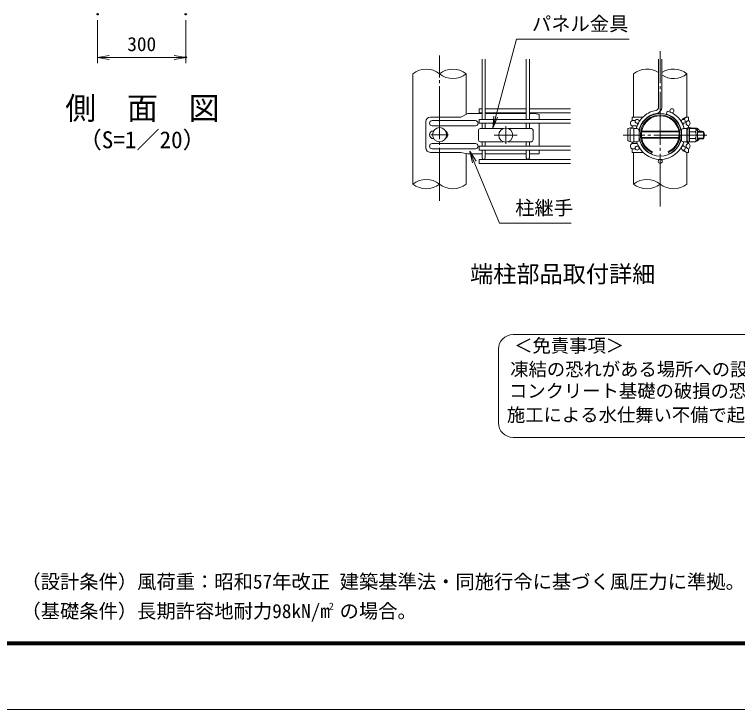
# Model space of a CAD drawing. Units: millimetres, scale not verified. Extents: x -4200 to 4200, y -2970 to 2970.
# Drawn here: x -356 to 2102, y -2970 to -607 of the extents above; entities that cross this region are included whole.
import ezdxf
from ezdxf.enums import TextEntityAlignment as Align

# ---------------------------------------------------------------- set-up
doc = ezdxf.new("R2010")
doc.units = ezdxf.units.MM
doc.header["$LTSCALE"] = 10
doc.header["$PDMODE"] = 32
doc.header["$PDSIZE"] = 5
doc.linetypes.add('LONG_CHAIN', pattern=[21, 18, -1, 1, -1])
for name, color, linetype, lineweight in [('0-0_D-TTL-TXT', 7, 'Continuous', 9), ('0-3_D-STR1', 1, 'Continuous', 9), ('0-4_D-BMK', 2, 'LONG_CHAIN', 9), ('0-5_D-STR-DIM', 7, 'Continuous', 9), ('0-6_0', 7, 'Continuous', 9), ('0-8_D-STR2', 7, 'Continuous', 9), ('0-9_D-STR3', 3, 'Continuous', 9), ('0-A_D-STR-TXT', 7, 'Continuous', 9), ('0-E_D-TTL', 7, 'Continuous', 9)]:
    doc.layers.add(name, color=color, linetype=linetype, lineweight=lineweight)
doc.layers.add('0-7_Defpoints', color=7, linetype='Continuous')
doc.styles.add('ＭＳ ゴシック', font='')
doc.styles.get('ＭＳ ゴシック').set_extended_font_data('MS Gothic')

# ---------------------------------------------------------------- blocks, each defined once
blk = doc.blocks.new('_Open')
at = {"layer": '0-6_0'}
blk.add_line((-10, 1.667), (0, 0), dxfattribs=at)
blk.add_lwpolyline([(-10, -1.667), (0, 0), (-10, 0)], dxfattribs=at)

msp = doc.modelspace()

# ---------------------------------------------------------------- linework, layer by layer
at = {"layer": '0-0_D-TTL-TXT', "color": 2}
for p, q in [((3784.68, -1695.01), (1339.13, -1695.01)), ((1289.13, -1745.01), (1289.13, -1995.01)), ((1339.13, -2045.01), (3784.68, -2045.01))]:
    msp.add_line(p, q, dxfattribs=at)
for centre, start, end in [((1339.13, -1745.01), 90, 180), ((1339.13, -1995.01), 180, 270)]:
    msp.add_arc(centre, 50, start, end, dxfattribs=at)
at = {"layer": '0-3_D-STR1'}
for p, q in [((998.57, -808.51), (998.57, -1183.51)), ((1180.07, -946.28), (1180.07, -808.51)), ((1748.57, -808.51), (1748.57, -955.51)), ((1930.07, -955.51), (1930.07, -808.51)), ((1180.07, -1183.51), (1180.07, -1079.67)), ((1748.57, -1075.51), (1748.57, -1183.51)), ((1930.07, -1183.51), (1930.07, -1075.51))]:
    msp.add_line(p, q, dxfattribs=at)
at = {"layer": '0-4_D-BMK'}
for p, q in [((1839.32, -1260.2), (1839.32, -731.83)), ((1089.32, -1240.53), (1089.32, -746.17)), ((1314.32, -987.04), (1314.32, -1047.04)), ((1059.32, -1015.51), (1119.32, -1015.51)), ((1275.32, -1017.04), (1353.32, -1017.04)), ((1997.41, -1017.04), (1713.29, -1017.04))]:
    msp.add_line(p, q, dxfattribs=at)
at = {"layer": '0-5_D-STR-DIM'}
for p, q in [((-73.47, -626.02), (-73.47, -772.66)), ((226.53, -626.02), (226.53, -772.66)), ((-33.47, -752.66), (186.53, -752.66))]:
    msp.add_line(p, q, dxfattribs=at)
for centre, start, end in [((1043.94, -864.5), 50.97549, 129.02451), ((1134.69, -864.5), 50.97549, 129.02451), ((1134.69, -752.53), 230.97549, 309.02451), ((1793.95, -864.5), 56.30864, 129.02451), ((1884.7, -864.5), 50.97549, 123.69136), ((1884.7, -752.53), 236.30864, 309.02451), ((1043.94, -1239.5), 50.97549, 129.02451), ((1793.95, -1239.5), 50.97549, 129.02451), ((1043.94, -1127.53), 230.97549, 309.02451), ((1134.69, -1127.53), 230.97549, 309.02451), ((1793.95, -1127.53), 230.97549, 309.02451), ((1884.7, -1127.53), 230.97549, 309.02451)]:
    msp.add_arc(centre, 72.06, start, end, dxfattribs=at)
at = {"layer": '0-7_Defpoints'}
for p in [(-73.47, -606.02), (226.53, -606.02), (226.53, -752.66)]:
    msp.add_point(p, dxfattribs=at)
at = {"layer": '0-8_D-STR2'}
for p, q in [((1233.92, -963.39), (1233.92, -758.51)), ((1244.72, -963.39), (1244.72, -758.51)), ((1383.92, -963.39), (1383.92, -758.51)), ((1394.72, -963.39), (1394.72, -758.51)), ((1833.92, -922.11), (1833.92, -758.51)), ((1844.72, -922.11), (1844.72, -758.51)), ((1233.92, -927.28), (1224.32, -927.28)), ((1224.32, -940.78), (1224.32, -927.28)), ((1383.92, -927.28), (1244.72, -927.28)), ((1533.92, -927.28), (1394.72, -927.28)), ((1233.92, -940.78), (1224.32, -940.78)), ((1383.92, -940.78), (1244.72, -940.78)), ((1533.92, -940.78), (1394.72, -940.78)), ((1860.24, -945.37), (1863.32, -935.02)), ((1533.92, -963.39), (1224.32, -963.39)), ((1224.32, -963.39), (1224.32, -976.89)), ((1533.92, -976.89), (1224.32, -976.89)), ((1233.92, -994.54), (1233.92, -976.89)), ((1244.72, -994.54), (1244.72, -976.89)), ((1383.92, -994.54), (1383.92, -976.89)), ((1394.72, -994.54), (1394.72, -976.89)), ((1533.92, -1054.14), (1224.32, -1054.14)), ((1224.32, -1054.14), (1224.32, -1067.64)), ((1233.92, -1054.14), (1233.92, -1039.54)), ((1244.72, -1054.14), (1244.72, -1039.54)), ((1383.92, -1054.14), (1383.92, -1039.54)), ((1394.72, -1054.14), (1394.72, -1039.54)), ((1533.92, -1067.64), (1224.32, -1067.64)), ((1233.92, -1094.11), (1233.92, -1067.64)), ((1244.72, -1094.11), (1244.72, -1067.64)), ((1383.92, -1094.11), (1383.92, -1067.64)), ((1394.72, -1094.11), (1394.72, -1067.64)), ((1533.92, -1099.51), (1224.32, -1099.51)), ((1224.32, -1099.51), (1224.32, -1113.01)), ((1533.92, -1113.01), (1224.32, -1113.01))]:
    msp.add_line(p, q, dxfattribs=at)
for centre in [(1879.27, -934.03), (1760.73, -970.14), (1917.91, -970.14), (1760.73, -1060.89), (1917.91, -1060.89), (1839.32, -1106.26), (1839.32, -1106.26)]:
    msp.add_circle(centre, 6.75, dxfattribs=at)
for centre, radius, start, end in [((1839.32, -1015.51), 84, 99.83934, 130), ((1823.12, -922.11), 10.8, 279.83934, 0), ((1823.12, -922.11), 21.6, 279.83934, 0), ((1839.32, -1015.51), 84, 130, 165.5409), ((1839.32, -1015.51), 73.2, 99.83934, 169.61114), ((1839.32, -1015.51), 73.2, 10.38886, 73.39579), ((1839.32, -1015.51), 84, 14.4591, 73.39579), ((1839.32, -1015.51), 73.2, 190.38886, 349.61114), ((1839.32, -1015.51), 84, 196.62015, 343.37985), ((1239.32, -1094.11), 5.4, 180, 0), ((1389.32, -1094.11), 5.4, 180, 0)]:
    msp.add_arc(centre, radius, start, end, dxfattribs=at)
at = {"layer": '0-9_D-STR3'}
for p, q in [((1161.26, -955.51), (1057.86, -955.51)), ((1185.7, -943.51), (1161.26, -955.51)), ((1233.92, -943.51), (1185.7, -943.51)), ((1383.92, -943.51), (1244.72, -943.51)), ((1413.32, -943.51), (1394.72, -943.51)), ((1413.32, -943.51), (1428.32, -946.51)), ((1428.32, -946.51), (1428.32, -963.39)), ((1743.77, -955.51), (1780.53, -955.51)), ((1743.77, -955.51), (1743.77, -967.51)), ((1934.87, -955.51), (1930.69, -955.51)), ((1934.87, -955.51), (1932.24, -955.51)), ((1934.87, -955.51), (1934.87, -967.51)), ((1042.86, -970.51), (1042.86, -1060.51)), ((1211.09, -967.51), (1064.09, -967.51)), ((1428.32, -976.89), (1428.32, -1054.14)), ((1743.77, -967.51), (1754.51, -967.51)), ((1766.95, -967.51), (1770.39, -967.51)), ((1912.43, -974.08), (1912.43, -974.15)), ((1917.59, -976.88), (1917.59, -985.02)), ((1211.09, -985.51), (1064.09, -985.51)), ((1221.32, -1000.54), (1221.32, -1033.54)), ((1227.32, -994.54), (1305.97, -994.54)), ((1322.67, -994.54), (1401.32, -994.54)), ((1407.32, -1000.54), (1407.32, -1033.54)), ((1729.37, -996.01), (1729.37, -1035.01)), ((1737.32, -997.48), (1737.32, -1036.6)), ((1743.77, -993.26), (1743.77, -985.51)), ((1743.77, -985.51), (1743.77, -993.72)), ((1743.77, -985.51), (1760.86, -985.51)), ((1743.77, -991.51), (1743.77, -993.26)), ((1749.32, -1041.04), (1749.32, -993.04)), ((1749.32, -994.54), (1761.32, -994.54)), ((1767.32, -1033.54), (1767.32, -1000.54)), ((1767.32, -1005.04), (1768.09, -1005.04)), ((1767.32, -1007.07), (1767.82, -1007.07)), ((1902.74, -1005.54), (1775.9, -1005.54)), ((1902.39, -1003.51), (1776.25, -1003.51)), ((1910.56, -1005.04), (1911.32, -1005.04)), ((1910.82, -1007.07), (1911.32, -1007.07)), ((1911.32, -1000.54), (1911.32, -1033.54)), ((1917.32, -994.54), (1929.32, -994.54)), ((1929.32, -994.54), (1929.32, -1039.54)), ((1930.86, -996.2), (1929.32, -1001.5)), ((1929.32, -1001.5), (1929.32, -1032.58)), ((1930.82, -1004.89), (1931.42, -1004.89)), ((1930.86, -991.88), (1930.86, -996.2)), ((1930.86, -991.88), (1932.36, -991.88)), ((1931.42, -1003.56), (1932.59, -994.07)), ((1931.42, -1003.56), (1931.42, -1030.56)), ((1931.42, -1004.89), (1931.42, -1029.19)), ((1932.36, -991.88), (1932.36, -996.2)), ((1937.89, -993.81), (1932.88, -993.81)), ((1934.87, -985.51), (1934.87, -993.81)), ((1934.87, -990.01), (1934.87, -993.81)), ((1936.37, -990.01), (1934.87, -990.01)), ((1936.37, -990.01), (1936.37, -993.81)), ((1938.02, -1017.06), (1938.02, -993.88)), ((1958.4, -1005.78), (1938.02, -1005.78)), ((1938.23, -994.17), (1938.44, -992.53)), ((1958.4, -994.52), (1938.36, -994.52)), ((1943.74, -992.26), (1938.73, -992.26)), ((1943.87, -994.52), (1943.87, -992.34)), ((1944.17, -993), (1944.03, -992.49)), ((1964.25, -993), (1944.17, -993)), ((1965.92, -1002.04), (1965.92, -1032.04)), ((1965.92, -1005.04), (1986.32, -1005.04)), ((1965.92, -1007.07), (1987.29, -1007.07)), ((1971.77, -1000.51), (1971.77, -1005.04)), ((1986.32, -1005.04), (1986.32, -1029.04)), ((1767.32, -1027.01), (1768.24, -1027.01)), ((1767.32, -1029.04), (1768.6, -1029.04)), ((1902.74, -1025.48), (1775.9, -1025.48)), ((1902.39, -1027.51), (1776.25, -1027.51)), ((1910.04, -1029.04), (1911.32, -1029.04)), ((1910.4, -1027.01), (1911.32, -1027.01)), ((1930.82, -1029.19), (1931.42, -1029.19)), ((1931.42, -1030.56), (1932.59, -1040.05)), ((1938.02, -1017.06), (1938.02, -1040.24)), ((1958.4, -1028.3), (1938.02, -1028.3)), ((1965.92, -1027.01), (1987.29, -1027.01)), ((1965.92, -1029.04), (1986.32, -1029.04)), ((1971.77, -1029.04), (1971.77, -1030.51)), ((1211.09, -1045.51), (1064.09, -1045.51)), ((1227.32, -1039.54), (1305.97, -1039.54)), ((1322.67, -1039.54), (1401.32, -1039.54)), ((1743.77, -1045.51), (1743.77, -1040.35)), ((1743.77, -1040.35), (1743.77, -1045.51)), ((1743.77, -1045.51), (1760.86, -1045.51)), ((1749.32, -1039.54), (1761.32, -1039.54)), ((1912.43, -1056.88), (1912.43, -1056.95)), ((1917.32, -1039.54), (1929.32, -1039.54)), ((1917.59, -1046.01), (1917.59, -1054.15)), ((1930.86, -1038.56), (1929.32, -1032.58)), ((1930.82, -1032.58), (1932.36, -1038.56)), ((1932.36, -1038.56), (1932.36, -1042.88)), ((1937.82, -1040.31), (1932.88, -1040.31)), ((1934.87, -1040.31), (1934.87, -1041.01)), ((1934.87, -1040.31), (1934.87, -1045.51)), ((1958.4, -1039.56), (1938.32, -1039.56)), ((1964.25, -1038.03), (1960.57, -1038.03)), ((1161.26, -1075.51), (1057.86, -1075.51)), ((1211.09, -1063.51), (1064.09, -1063.51)), ((1161.26, -1075.51), (1185.7, -1080.91)), ((1233.92, -1080.91), (1185.7, -1080.91)), ((1244.72, -1080.97), (1383.92, -1080.97)), ((1394.72, -1080.97), (1425.32, -1080.97)), ((1428.32, -1067.64), (1428.32, -1077.97)), ((1743.77, -1063.51), (1743.77, -1075.51)), ((1743.77, -1063.51), (1754.51, -1063.51)), ((1743.77, -1075.51), (1743.77, -1067.19)), ((1743.77, -1075.51), (1780.53, -1075.51)), ((1766.95, -1063.51), (1770.39, -1063.51)), ((1797.39, -1075.51), (1799.52, -1075.51)), ((1809.32, -1080.97), (1812.57, -1073.88)), ((1869.32, -1080.97), (1866.07, -1073.88)), ((1934.87, -1075.51), (1932.24, -1075.51)), ((1934.87, -1063.51), (1934.87, -1075.51)), ((1934.87, -1067.19), (1934.87, -1075.51))]:
    msp.add_line(p, q, dxfattribs=at)
for points in [[(1932.36, -996.2), (1930.82, -1001.5), (1930.82, -1032.58)], [(1971.77, -1003.51), (1980.77, -1003.51), (1980.77, -1005.04)], [(1930.86, -1038.56), (1930.86, -1042.88), (1932.36, -1042.88)], [(1936.37, -1040.31), (1936.37, -1041.01), (1934.87, -1041.01)]]:
    msp.add_lwpolyline(points, dxfattribs=at)
for centre in [(1089.32, -1015.51), (1314.32, -1017.04)]:
    msp.add_circle(centre, 24, dxfattribs=at)
for centre, radius, start, end in [((1057.86, -970.51), 15, 90, 180), ((1839.32, -1015.51), 72, 294.62432, 245.37568), ((1839.32, -1015.51), 67.2, 294.62432, 245.37568), ((1839.32, -1015.51), 64.2, 294.62432, 245.37568), ((1064.09, -976.51), 9, 90, 270), ((1211.09, -976.51), 9, 270, 90), ((1747.52, -976.51), 9.75, 112.61986, 247.38014), ((1936.41, -976.51), 9.13, 99.72282, 260.27718), ((1931.12, -976.51), 9.75, 292.61986, 67.38014), ((1068.59, -1015.51), 13.5, 90, 270), ((1103.52, -1015.51), 13.5, 300.04449, 59.95551), ((1227.32, -1000.54), 6, 90, 180), ((1401.32, -1000.54), 6, 0, 90), ((1761.32, -1000.54), 6, 0, 90), ((1917.32, -1000.54), 6, 90, 180), ((1929.71, -1004.84), 1.71, 358.43845, 49.48837), ((1932.88, -994.11), 0.3, 90, 173), ((1937.89, -994.11), 0.3, 15, 90), ((1922.95, -1000.1), 16.4, 339.64454, 21.71401), ((1875.75, -1017.06), 63.57, 0, 10.20031), ((1938.73, -992.56), 0.3, 90, 173), ((1943.74, -992.56), 0.3, 15, 90), ((1929.22, -998.63), 15.97, 14.90359, 22.7756), ((1955.35, -1000.15), 6.4, 298.45309, 61.54691), ((1941.13, -1017.04), 20.62, 0, 33.09348), ((1945.6, -1014.8), 24, 32.13463, 57.68315), ((1961.2, -998.63), 6.4, 317.45541, 61.54691), ((1951.45, -1013.28), 24, 32.13463, 57.68315), ((1958.27, -1015.51), 25.5, 24.25131, 28.07249), ((1963.82, -1017.04), 25.5, 331.92751, 28.07249), ((1929.71, -1029.24), 1.71, 310.51348, 1.56339), ((1923.37, -1033.94), 15.97, 337.2244, 20.62678), ((1875.75, -1017.06), 63.57, 349.79969, 0), ((1941.13, -1017.04), 20.62, 326.90652, 0), ((1955.35, -1033.93), 6.4, 298.45309, 61.54691), ((1945.6, -1019.27), 24, 302.31685, 327.86537), ((1961.2, -1032.4), 6.4, 298.45309, 31.66849), ((1951.45, -1017.75), 24, 302.31685, 327.86537), ((1064.09, -1054.51), 9, 90, 270), ((1211.09, -1054.51), 9, 270, 90), ((1227.32, -1033.54), 6, 180, 270), ((1401.32, -1033.54), 6, 270, 0), ((1747.52, -1054.51), 9.75, 112.61986, 247.38014), ((1761.32, -1033.54), 6, 270, 0), ((1917.32, -1033.54), 6, 180, 270), ((1936.41, -1054.51), 9.13, 99.72282, 260.27718), ((1932.88, -1040.01), 0.3, 187, 270), ((1931.12, -1054.51), 9.75, 292.61986, 67.38014), ((1937.82, -1040.01), 0.3, 270, 337.2244), ((1938.73, -1038.46), 0.3, 244.87409, 270), ((1057.86, -1060.51), 15, 180, 270), ((1425.32, -1077.97), 3, 270, 0)]:
    msp.add_arc(centre, radius, start, end, dxfattribs=at)
for centre, major_axis, ratio, start_param, end_param in [((1932.24, -970.51), (-19.81, 0), 0.757218, 4.712389, 5.8796106), ((1932.24, -970.51), (0, -15), 0.976579, 3.1415927, 4.2279411), ((1743.77, -996.01), (14.4, 0), 0.3125, 1.5707963, 3.1415927), ((1751.72, -997.48), (14.4, 0), 0.3125, 1.7382444, 3.1415927), ((1743.77, -1035.01), (14.4, 0), 0.3125, 3.1415927, 4.477186), ((1751.72, -1036.6), (14.4, 0), 0.3125, 3.1415927, 4.5449409), ((1932.24, -1060.51), (-19.81, 0), 0.757218, 0.4035747, 1.5707963), ((1932.24, -1060.51), (0, 15), 0.976579, 2.0552442, 3.1415927)]:
    msp.add_ellipse(centre, major_axis=major_axis, ratio=ratio, start_param=start_param, end_param=end_param, dxfattribs=at)
at = {"layer": '0-A_D-STR-TXT'}
for points in [[(1734.03, -690.88), (1350.18, -690.88), (1270.29, -991.11)], [(1536.88, -1316.63), (1293.31, -1316.63), (1192.59, -1073.42)]]:
    msp.add_lwpolyline(points, dxfattribs=at)
at = {"layer": '0-E_D-TTL', "color": 2}
msp.add_lwpolyline([(-4200, 2970), (4200, 2970), (4200, -2970), (-4200, -2970)], close=True, dxfattribs=at)
at = {"layer": '0-E_D-TTL'}
for points in [[(-3930, 2750), (3930, 2750), (3930, -2750), (-3930, -2750)], [(-3927.5, 2747.5), (3927.5, 2747.5), (3927.5, -2747.5), (-3927.5, -2747.5)], [(-3925, 2745), (3925, 2745), (3925, -2745), (-3925, -2745)], [(-3922.5, 2742.5), (3922.5, 2742.5), (3922.5, -2742.5), (-3922.5, -2742.5)], [(-3920, 2740), (3920, 2740), (3920, -2740), (-3920, -2740)]]:
    msp.add_lwpolyline(points, close=True, dxfattribs=at)

# ---------------------------------------------------------------- block references
at = {"layer": '0-5_D-STR-DIM', "xscale": 4, "yscale": 4, "rotation": 180}
msp.add_blockref('_Open', (-73.47, -752.66), dxfattribs=at)
at = {"layer": '0-5_D-STR-DIM', "xscale": 4, "yscale": 4}
msp.add_blockref('_Open', (226.53, -752.66), dxfattribs=at)
at = {"layer": '0-A_D-STR-TXT', "xscale": 4, "yscale": 4}
for p, rotation in [((1269.78, -993.04), 255.09951), ((1191.83, -1071.57), 112.49567)]:
    msp.add_blockref('_Open', p, dxfattribs=dict(at, rotation=rotation))

# ---------------------------------------------------------------- texts
at = {"layer": '0-0_D-TTL-TXT', "style": 'ＭＳ ゴシック'}
for s, height, p in [('側\u3000面\u3000図', 76.98, (-183.37, -986.95)), ('（S=1／20）', 57.7, (-137.89, -1078.93)), ('端柱部品取付詳細', 57.7, (1192.89, -1535.36)), ('＜免責事項＞ \u3000\u3000', 45.67, (1342.83, -1769.19)), ('凍結の恐れがある場所への設置は、内部に溜まった雨水等の凍結融解により支柱の破損や', 45.67, (1329.31, -1849.69)), ('コンクリート基礎の破損の恐れがありますので施工時、水仕舞いを行ってください。', 45.67, (1325.2, -1923.11)), ('施工による水仕舞い不備で起こる支柱・基礎の破損について当社は責任を負いかねます。 ', 45.67, (1318.21, -2004.6)), ('（設計条件）風荷重：昭和57年改正 建築基準法・同施行令に基づく風圧力に準拠。', 48.09, (-332.45, -2573.6)), ('（基礎条件）長期許容地耐力98kN/m の場合。', 48.09, (-332.45, -2673.6)), ('2', 24.05, (713.02, -2637.79))]:
    msp.add_text(s, height=height, dxfattribs=at).set_placement(p, align=Align.BOTTOM_LEFT)
at = {"layer": '0-5_D-STR-DIM', "style": 'ＭＳ ゴシック'}
msp.add_text('300', height=48.09, dxfattribs=at).set_placement((27.65, -745.91), align=Align.BOTTOM_LEFT)
at = {"layer": '0-A_D-STR-TXT', "style": 'ＭＳ ゴシック'}
for s, p in [('パネル金具', (1403.13, -677.03)), ('柱継手', (1346.27, -1302.77))]:
    msp.add_text(s, height=48.09, dxfattribs=at).set_placement(p, align=Align.BOTTOM_LEFT)

doc.saveas('drawing.dxf')
